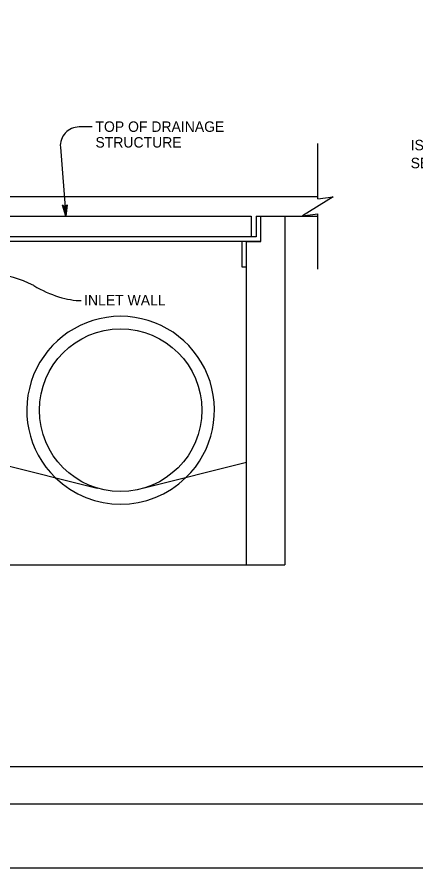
# Model space of a CAD drawing. Extents: x -893 to 867, y -474 to 712.
# Drawn here: x -372 to -104, y -474 to 96 of the extents above; entities that cross this region are included whole.
import ezdxf

# ---------------------------------------------------------------- set-up
doc = ezdxf.new("R2010")
doc.units = 0
for name, color, linetype in [('10 Sheet Format', 7, 'Continuous'), ('56 Stage 3 Anno', 7, 'Continuous'), ('57 Undefined', 7, 'Continuous'), ('60 Nongeo Data', 7, 'Continuous')]:
    doc.layers.add(name, color=color, linetype=linetype)

msp = doc.modelspace()

# ---------------------------------------------------------------- linework, layer by layer
at = {"layer": '10 Sheet Format'}
for p, q in [((-813.45, -406.04), (199.07, -406.04)), ((-863.42, -431.04), (836.58, -431.04))]:
    msp.add_line(p, q, dxfattribs=at)
for points in [[(-893.46, -474.04), (866.54, -474.04), (866.54, 711.96), (-893.46, 711.96)], [(-863.42, -431.04), (836.58, -431.04), (836.58, 668.96), (-863.42, 668.96)]]:
    msp.add_lwpolyline(points, close=True, dxfattribs=at)
at = {"layer": '56 Stage 3 Anno'}
for p, q in [((-321.27, 22.03), (-329.99, 22.03)), ((-342.58, 8.43), (-339.02, -37.71))]:
    msp.add_line(p, q, dxfattribs=at)
msp.add_lwpolyline([(-337.94, -30.15), (-339.02, -37.71), (-341.24, -30.41), (-340.79, -30.64), (-339.16, -35.99), (-338.36, -30.45), (-338.78, -30.75), (-339.29, -34.29), (-340.33, -30.87), (-339.87, -31.1), (-339.42, -32.58), (-339.19, -31.04), (-339.52, -31.27), (-341.24, -30.41), (-339.52, -31.27)], close=True, dxfattribs=at)
msp.add_arc((-329.99, 9.4), 12.62, 90, 184.4048, dxfattribs=at)
for centre, start_param, end_param in [((-365.22, -104.35), 4.860895, 5.59703), ((-351.13, -66.47), 1.601105, 2.494766)]:
    msp.add_ellipse(centre, major_axis=(-36.11, 21.8), ratio=0.473497, start_param=start_param, end_param=end_param, dxfattribs=at)
at = {"layer": '60 Nongeo Data'}
for p, q in [((-170.1, -26.02), (-170.1, 10.96)), ((-704.91, -24.55), (-170.1, -24.55)), ((-389.75, -37.71), (-214.65, -37.71)), ((-214.65, -37.71), (-214.65, -51.56)), ((-211.49, -37.71), (-211.49, -51.56)), ((-211.49, -37.71), (-170.1, -37.71)), ((-208.34, -54.71), (-208.34, -37.71)), ((-192.25, -37.71), (-192.25, -271.02)), ((-170.1, -73.23), (-170.1, -36.24)), ((-208.34, -54.71), (-396.06, -54.71)), ((-211.49, -51.56), (-392.91, -51.56)), ((-220.96, -54.71), (-220.96, -71.71)), ((-217.8, -71.71), (-217.8, -54.71)), ((-217.8, -54.71), (-208.34, -54.71)), ((-220.96, -71.71), (-217.8, -71.71)), ((-217.8, -271.02), (-217.8, -71.71)), ((-597.49, -149.85), (-317.86, -219.75)), ((-217.8, -202.57), (-286.54, -219.75)), ((-412.15, -271.02), (-192.25, -271.02))]:
    msp.add_line(p, q, dxfattribs=at)
msp.add_lwpolyline([(-170.1, -26.02), (-159.88, -24.74), (-180.33, -37.52), (-170.1, -36.24)], dxfattribs=at)
msp.add_circle((-302.2, -167.6), 54.45, dxfattribs=at)
for start, end in [(314.1298, 225.8702), (225.8702, 314.1298)]:
    msp.add_arc((-302.2, -167.6), 62.87, start, end, dxfattribs=at)

# ---------------------------------------------------------------- texts
at = {"layer": '57 Undefined'}
for s, p in [('TOP OF DRAINAGE', (-319.06, 18.74)), ('STRUCTURE', (-319.06, 8.24)), ('ISOLATION Jt.', (-107.9, 6.4)), ('SEE NOTE 6', (-107.9, -5.6)), ('INLET WALL', (-326.69, -97.44))]:
    msp.add_text(s, height=7, dxfattribs=at).set_placement(p)

doc.saveas('drawing.dxf')
